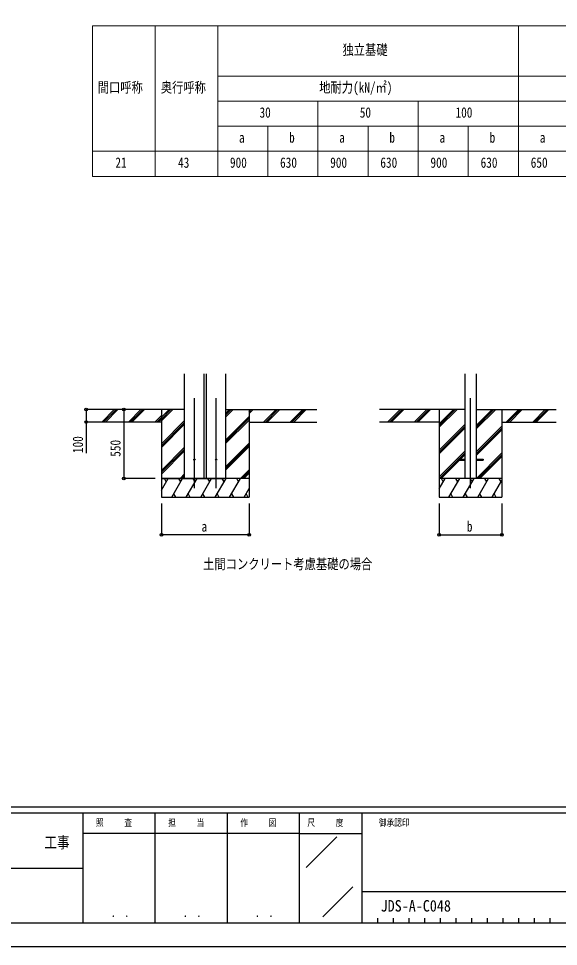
# Model space of a CAD drawing. Units: millimetres, scale not verified. Extents: x -10512 to 10512, y -7425 to 7425.
# Drawn here: x 2724 to 7032, y -7425 to -21 of the extents above; entities that cross this region are included whole.
import ezdxf
from ezdxf.enums import TextEntityAlignment as Align

# ---------------------------------------------------------------- set-up
doc = ezdxf.new("R2010")
doc.units = ezdxf.units.MM
doc.header["$LTSCALE"] = 30
doc.layers.add('0-2_TABLE1', color=7, linetype='Continuous', lineweight=18)
for name, color, linetype in [('0-3_USER1', 3, 'Continuous'), ('0-4_YKK_12', 2, 'Continuous'), ('0-5_YKK_13', 4, 'Continuous'), ('0-6_YKK_A1', 4, 'Continuous'), ('0-7_YKK_D', 6, 'Continuous'), ('0-8_YKK_ZWAK', 7, 'Continuous')]:
    doc.layers.add(name, color=color, linetype=linetype)
doc.styles.add('ＭＳ ゴシック', font='')
doc.styles.get('ＭＳ ゴシック').set_extended_font_data('MS Gothic')

msp = doc.modelspace()

# ---------------------------------------------------------------- linework, layer by layer
at = {"layer": '0-2_TABLE1'}
for p, q in [((3312.73, -80.35), (9112.73, -80.35)), ((3312.73, -80.35), (3312.73, -1280.35)), ((3812.73, -80.35), (3812.73, -1280.35)), ((4312.73, -480.35), (9112.73, -480.35)), ((4312.73, -680.35), (9112.73, -680.35)), ((4312.73, -880.35), (9112.73, -880.35)), ((4712.73, -880.35), (4712.73, -1280.35)), ((5512.73, -880.35), (5512.73, -1280.35)), ((6312.73, -880.35), (6312.73, -1280.35))]:
    msp.add_line(p, q, dxfattribs=at)
for points in [[(4312.73, -80.35), (4312.73, -480.35), (4312.73, -1280.35)], [(6712.73, -80.35), (6712.73, -1080.35), (6712.73, -1280.35)], [(5112.73, -680.35), (5112.73, -1080.35), (5112.73, -1280.35)], [(5912.73, -680.35), (5912.73, -1080.35), (5912.73, -1280.35)], [(3312.73, -1080.35), (4312.73, -1080.35), (9112.73, -1080.35)], [(3312.73, -1280.35), (3812.73, -1280.35), (4312.73, -1280.35), (6712.73, -1280.35), (9112.73, -1280.35)]]:
    msp.add_lwpolyline(points, dxfattribs=at)
at = {"layer": '0-4_YKK_12'}
for p, q in [((4127.11, -3767.3), (4127.1, -3051.27)), ((4300.61, -3767.3), (4300.61, -3051.27)), ((6330.76, -3767.3), (6330.76, -3051.27))]:
    msp.add_line(p, q, dxfattribs=at)
at = {"layer": '0-5_YKK_13'}
for p, q in [((6230.76, -3536.25), (6230.76, -3545.25)), ((6230.76, -3536.25), (6285.56, -3536.25)), ((6230.76, -3545.25), (6285.56, -3545.25)), ((6375.96, -3536.25), (6430.76, -3536.25)), ((6375.96, -3545.25), (6430.76, -3545.25)), ((6430.76, -3536.25), (6430.76, -3545.25))]:
    msp.add_line(p, q, dxfattribs=at)
for centre in [(4127.11, -3540.75), (4300.61, -3540.75)]:
    msp.add_circle(centre, 5, dxfattribs=at)
at = {"layer": '0-6_YKK_A1'}
for p, q in [((4049.36, -3690.69), (4049.36, -2855.39)), ((4204.86, -3690.69), (4204.86, -2855.39)), ((4222.86, -3690.69), (4222.86, -2855.39)), ((4378.36, -3690.69), (4378.36, -2855.39)), ((6285.56, -2855.39), (6285.56, -3690.75)), ((6375.96, -2855.39), (6375.96, -3690.75)), ((4049.36, -3140.75), (3322.9, -3140.75)), ((3388.19, -3240.75), (3488.19, -3140.75)), ((3402.33, -3240.75), (3502.33, -3140.75)), ((3416.47, -3240.75), (3516.47, -3140.75)), ((3600.32, -3240.75), (3700.32, -3140.75)), ((3614.46, -3240.75), (3714.46, -3140.75)), ((3628.6, -3240.75), (3728.6, -3140.75)), ((3863.86, -3231.38), (3954.49, -3140.75)), ((3863.86, -3217.23), (3940.34, -3140.75)), ((3863.86, -3203.09), (3926.2, -3140.75)), ((3863.86, -3140.75), (3863.86, -3840.74)), ((4378.36, -3198.24), (4435.85, -3140.75)), ((4378.36, -3184.1), (4421.71, -3140.75)), ((4378.36, -3169.96), (4407.57, -3140.75)), ((4378.36, -3140.75), (5104.81, -3140.75)), ((4563.86, -3140.75), (4563.86, -3840.74)), ((4563.86, -3172.18), (4595.29, -3140.75)), ((4563.86, -3158.04), (4581.15, -3140.75)), ((4563.86, -3143.9), (4567.01, -3140.75)), ((4679.14, -3240.75), (4779.14, -3140.75)), ((4693.28, -3240.75), (4793.28, -3140.75)), ((4707.42, -3240.75), (4807.42, -3140.75)), ((4891.27, -3240.75), (4991.27, -3140.75)), ((4905.41, -3240.75), (5005.41, -3140.75)), ((4919.55, -3240.75), (5019.56, -3140.75)), ((6285.56, -3140.75), (5604.81, -3140.75)), ((5671.49, -3239.34), (5770.09, -3140.75)), ((5684.23, -3240.75), (5784.23, -3140.75)), ((5698.37, -3240.75), (5798.37, -3140.75)), ((5883.62, -3239.34), (5982.22, -3140.75)), ((5896.36, -3240.75), (5996.36, -3140.75)), ((5910.51, -3240.75), (6010.51, -3140.75)), ((6080.76, -3140.75), (6080.76, -3840.74)), ((6080.76, -3282.63), (6222.64, -3140.75)), ((6080.76, -3268.48), (6208.5, -3140.75)), ((6080.76, -3254.34), (6194.35, -3140.75)), ((6375.96, -3295.79), (6531.01, -3140.75)), ((6375.96, -3281.65), (6516.86, -3140.75)), ((6375.96, -3267.51), (6502.72, -3140.75)), ((6375.96, -3140.75), (7013.96, -3140.75)), ((6580.76, -3140.75), (6580.76, -3840.74)), ((6614.85, -3240.75), (6714.85, -3140.75)), ((6629, -3240.75), (6729, -3140.75)), ((6643.14, -3240.75), (6743.14, -3140.75)), ((6826.99, -3240.75), (6926.99, -3140.75)), ((6841.13, -3240.75), (6941.13, -3140.75)), ((6855.27, -3240.75), (6955.27, -3140.75)), ((3863.86, -3240.75), (3322.9, -3240.75)), ((3812.45, -3240.75), (3863.86, -3189.34)), ((3826.59, -3240.75), (3863.86, -3203.48)), ((3840.74, -3240.75), (3863.86, -3217.63)), ((3863.86, -3415.22), (4049.36, -3229.72)), ((3863.86, -3429.36), (4049.36, -3243.87)), ((4378.36, -3382.09), (4563.86, -3196.59)), ((4378.36, -3396.23), (4563.86, -3210.73)), ((4378.36, -3410.37), (4563.86, -3224.88)), ((4563.86, -3240.75), (5104.81, -3240.75)), ((6080.76, -3240.75), (5604.81, -3240.75)), ((6580.76, -3240.75), (7013.96, -3240.75)), ((3863.86, -3443.51), (4049.36, -3258.01)), ((6080.76, -3466.47), (6285.56, -3261.67)), ((6080.76, -3480.61), (6285.56, -3275.82)), ((6080.76, -3494.76), (6285.56, -3289.96)), ((6375.96, -3479.64), (6580.76, -3274.84)), ((6375.96, -3493.78), (6580.76, -3288.98)), ((6375.96, -3507.92), (6580.76, -3303.13)), ((3863.86, -3627.35), (4049.36, -3441.86)), ((3863.86, -3641.5), (4049.36, -3456)), ((3863.86, -3655.64), (4049.36, -3470.14)), ((4378.36, -3594.22), (4563.86, -3408.72)), ((4378.36, -3608.36), (4563.86, -3422.86)), ((4378.36, -3622.51), (4563.86, -3437.01)), ((6080.76, -3678.6), (6285.56, -3473.81)), ((6082.76, -3690.75), (6230.76, -3542.75)), ((6096.9, -3690.75), (6242.4, -3545.25)), ((6237.26, -3536.25), (6285.56, -3487.95)), ((6251.4, -3536.25), (6285.56, -3502.09)), ((6376.98, -3690.75), (6580.76, -3486.97)), ((6391.12, -3690.75), (6580.76, -3501.11)), ((6405.27, -3690.75), (6580.76, -3515.26)), ((4493.96, -3690.75), (4563.86, -3620.85)), ((3863.86, -3783.77), (3917.56, -3690.74)), ((4563.86, -3690.75), (3863.86, -3690.75)), ((3863.86, -3690.75), (4361.86, -3690.75)), ((3902.56, -3716.73), (3887.56, -3690.74)), ((3946.43, -3840.74), (4033.03, -3690.74)), ((4018.03, -3716.73), (4003.03, -3690.74)), ((4012.6, -3690.75), (4049.36, -3653.99)), ((4026.74, -3690.75), (4049.36, -3668.13)), ((4040.88, -3690.75), (4049.36, -3682.27)), ((4061.9, -3840.74), (4148.5, -3690.74)), ((4133.5, -3716.73), (4118.5, -3690.74)), ((4177.37, -3840.74), (4263.97, -3690.74)), ((4248.97, -3716.73), (4233.97, -3690.75)), ((4292.84, -3840.74), (4379.44, -3690.75)), ((4364.44, -3716.73), (4349.44, -3690.74)), ((4408.31, -3840.74), (4494.91, -3690.75)), ((4479.91, -3716.73), (4464.91, -3690.74)), ((4508.11, -3690.75), (4563.86, -3635)), ((4522.25, -3690.75), (4563.86, -3649.14)), ((6080.76, -3772.89), (6128.19, -3690.74)), ((6580.76, -3690.75), (6080.76, -3690.75)), ((6113.18, -3716.73), (6098.18, -3690.75)), ((6157.05, -3840.74), (6243.66, -3690.74)), ((6228.66, -3716.73), (6213.65, -3690.74)), ((6272.52, -3840.74), (6359.13, -3690.74)), ((6344.12, -3716.73), (6329.12, -3690.75)), ((6387.99, -3840.74), (6474.6, -3690.75)), ((6459.59, -3716.73), (6444.59, -3690.74)), ((6575.07, -3716.73), (6560.06, -3690.74)), ((4523.78, -3840.75), (4563.86, -3771.34)), ((6503.46, -3840.74), (6580.76, -3706.87)), ((3863.86, -3840.74), (4563.86, -3840.74)), ((3961.43, -3814.76), (3976.43, -3840.74)), ((4076.9, -3814.77), (4091.9, -3840.74)), ((4192.37, -3814.77), (4207.37, -3840.74)), ((4307.84, -3814.76), (4322.84, -3840.74)), ((4423.31, -3814.77), (4438.31, -3840.74)), ((4538.78, -3814.77), (4553.78, -3840.75)), ((6080.76, -3840.74), (6580.76, -3840.74)), ((6172.05, -3814.77), (6187.05, -3840.74)), ((6287.52, -3814.77), (6302.52, -3840.74)), ((6402.99, -3814.76), (6417.99, -3840.74)), ((6518.46, -3814.77), (6533.46, -3840.74))]:
    msp.add_line(p, q, dxfattribs=at)
at = {"layer": '0-7_YKK_D'}
for p, q in [((3388.52, -3140.75), (3262.86, -3140.75)), ((3549.8, -3140.75), (3564.86, -3140.75)), ((3563.86, -3140.75), (3563.86, -3690.75)), ((3388.52, -3240.75), (3262.86, -3240.75)), ((3812.86, -3690.75), (3562.86, -3690.75)), ((3863.86, -3890.74), (3863.86, -4141.74)), ((4563.86, -3890.74), (4563.86, -4141.74)), ((6080.76, -3890.74), (6080.76, -4141.74)), ((6580.76, -3890.74), (6580.76, -4141.74)), ((4563.86, -4140.74), (3863.86, -4140.74)), ((6080.76, -4140.74), (6580.76, -4140.74))]:
    msp.add_line(p, q, dxfattribs=at)
msp.add_lwpolyline([(3263.86, -3140.75), (3263.86, -3240.75), (3263.86, -3489.25)], dxfattribs=at)
for centre in [(3263.86, -3140.75), (3563.86, -3140.75), (3263.86, -3240.75), (3563.86, -3690.75), (3863.86, -4140.74), (4563.86, -4140.74), (6080.76, -4140.74), (6580.76, -4140.74)]:
    msp.add_circle(centre, 10.62, dxfattribs=at)
at = {"layer": '0-8_YKK_ZWAK'}
for p, q in [((9737.55, -6312.5), (-9762.45, -6312.5)), ((3237.55, -6362.5), (-12.45, -6362.5)), ((3812.55, -6362.5), (3812.55, -7237.5)), ((4387.55, -6362.5), (4387.55, -7237.5)), ((4962.55, -6362.5), (4962.55, -7237.5)), ((5462.55, -6362.5), (4962.55, -6362.5)), ((8043.8, -6362.5), (5462.55, -6362.5)), ((5462.55, -6362.5), (5462.55, -7237.5)), ((4962.55, -6525), (3237.55, -6525)), ((4962.55, -6525), (5462.55, -6525)), ((5017.76, -6795.73), (5262.59, -6550.9)), ((-12.45, -6800), (3237.55, -6800)), ((5151.68, -7189.97), (5392.23, -6949.42)), ((5462.55, -6987.5), (8043.8, -6987.5)), ((-12.45, -7237.5), (3237.55, -7237.5)), ((3237.55, -7237.5), (4962.55, -7237.5)), ((4962.55, -7237.5), (5462.55, -7237.5)), ((5462.55, -7237.5), (8043.8, -7237.5)), ((5587.55, -7200), (5587.55, -7237.5)), ((5712.55, -7200), (5712.55, -7237.5)), ((5837.55, -7200), (5837.55, -7237.5)), ((5962.55, -7200), (5962.55, -7237.5)), ((6087.55, -7200), (6087.55, -7237.5)), ((6212.55, -7200), (6212.55, -7237.5)), ((6337.55, -7200), (6337.55, -7237.5)), ((6462.55, -7200), (6462.55, -7237.5)), ((6587.55, -7200), (6587.55, -7237.5)), ((6712.55, -7200), (6712.55, -7237.5)), ((6837.55, -7200), (6837.55, -7237.5)), ((6962.55, -7200), (6962.55, -7237.5))]:
    msp.add_line(p, q, dxfattribs=at)
msp.add_lwpolyline([(-10512.5, -7425), (10512.5, -7425), (10512.5, 7425), (-10512.5, 7425)], close=True, dxfattribs=at)
msp.add_lwpolyline([(4962.55, -6362.5), (3237.55, -6362.5), (3237.55, -7237.5)], dxfattribs=at)

# ---------------------------------------------------------------- texts
at = {"layer": '0-2_TABLE1', "style": 'ＭＳ ゴシック', "width": 0.8}
for s, p in [('独立基礎', (5308.73, -336.6)), ('間口呼称', (3355.73, -636.6)), ('奥行呼称', (3858.73, -636.6)), ('地耐力(kN/㎡)', (5122.73, -636.6)), ('30', (4646.73, -836.6)), ('50', (5446.73, -836.6)), ('100', (6210.73, -836.6)), ('a', (4482.73, -1036.6)), ('b', (4882.73, -1036.6)), ('a', (5282.73, -1036.6)), ('b', (5682.73, -1036.6)), ('a', (6082.73, -1036.6)), ('b', (6482.73, -1036.6)), ('a', (6882.73, -1036.6)), ('21', (3496.73, -1236.6)), ('43', (3996.73, -1236.6)), ('900', (4410.73, -1236.6)), ('630', (4810.73, -1236.6)), ('900', (5210.73, -1236.6)), ('630', (5610.73, -1236.6)), ('900', (6010.73, -1236.6)), ('630', (6410.73, -1236.6)), ('650', (6810.73, -1236.6))]:
    msp.add_text(s, height=82.48, dxfattribs=at).set_placement(p, align=Align.BOTTOM_LEFT)
at = {"layer": '0-3_USER1', "style": 'ＭＳ ゴシック'}
for s, height, width, p in [('土間コンクリート考慮基礎の場合', 82.48, 0.8, (4196.51, -4439.2)), ('JDS-A-C048', 91.64, 0.9, (5612.76, -7174.26))]:
    msp.add_text(s, height=height, dxfattribs=dict(at, width=width)).set_placement(p, align=Align.BOTTOM_LEFT)
at = {"layer": '0-7_YKK_D', "style": 'ＭＳ ゴシック', "width": 0.8}
for s, p in [('100', (3262.86, -3488.25)), ('550', (3562.86, -3517.75))]:
    msp.add_text(s, height=82.48, rotation=90, dxfattribs=at).set_placement(p, align=Align.BOTTOM_LEFT)
for s, p in [('a', (4183.86, -4139.74)), ('b', (6300.76, -4139.74))]:
    msp.add_text(s, height=82.48, dxfattribs=at).set_placement(p, align=Align.BOTTOM_LEFT)
at = {"layer": '0-8_YKK_ZWAK', "style": 'ＭＳ ゴシック', "width": 0.8}
for s, height, p in [('照     査', 54.99, (3341.05, -6481.25)), ('担     当', 54.99, (3918.05, -6481.25)), ('作     図', 54.99, (4493.05, -6481.25)), ('尺     度', 54.99, (5028.55, -6481.25)), ('御承認印', 54.99, (5597.85, -6481.25)), ('工事', 91.64, (2930.83, -6668.66)), ('． ．', 64.79, (3462.5, -7210.88)), ('． ．', 64.79, (4037.5, -7210.88)), ('． ．', 64.79, (4612.5, -7210.88))]:
    msp.add_text(s, height=height, dxfattribs=at).set_placement(p, align=Align.BOTTOM_LEFT)

doc.saveas('drawing.dxf')
